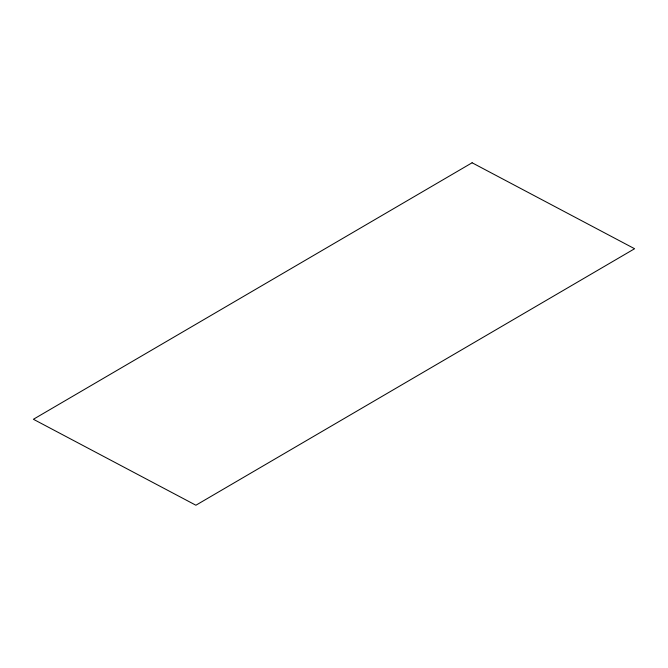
<?xml version="1.0" encoding="UTF-8"?>
<svg xmlns="http://www.w3.org/2000/svg" width="668" height="668" viewBox="0 0 668 668"><rect width="100%" height="100%" fill="white"/><g stroke="black" fill="none" stroke-linecap="round" stroke-linejoin="round"><path stroke-width="1" d="M472.101 162.775L33.4 419.27L195.899 505.225L634.6 248.73L472.101 162.775"/></g></svg>
